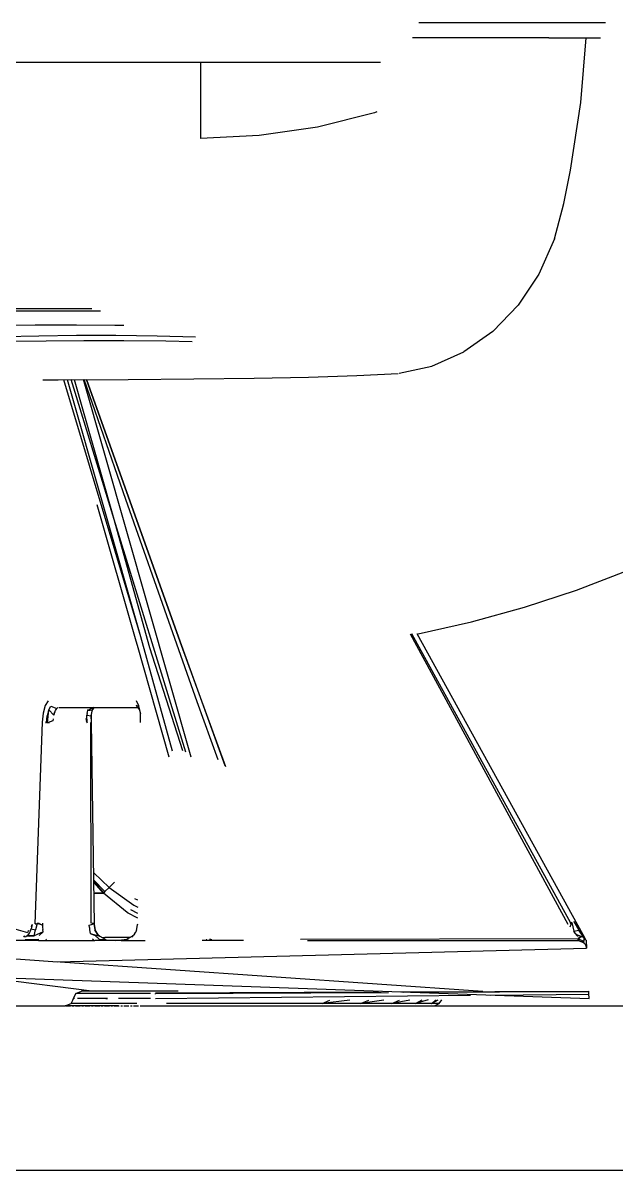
# Model space of a CAD drawing. Header units: millimetres. Extents: x -57554 to 16546, y 2142 to 98430.
# Drawn here: x -25340 to -24978, y 74192 to 74892 of the extents above; entities that cross this region are included whole.
import ezdxf

# ---------------------------------------------------------------- set-up
doc = ezdxf.new("R2010")
doc.units = ezdxf.units.MM
doc.linetypes.add('DXK_LINE_DOT3', pattern=[5.9187, 2.979, -0.9799, 0.9799, -0.9799])

msp = doc.modelspace()

# ---------------------------------------------------------------- linework, layer by layer
at = {"color": 2, "linetype": 'Continuous'}
for p, q in [((-25095.56, 74891.7), (-25098.39, 74891.7)), ((-25069.13, 74891.69), (-25095.56, 74891.7)), ((-25029.7, 74891.69), (-25069.13, 74891.69)), ((-25016.69, 74891.7), (-25029.7, 74891.69)), ((-25003.93, 74891.7), (-25016.69, 74891.7)), ((-24991.69, 74891.68), (-25003.93, 74891.7)), ((-24984.61, 74891.68), (-24991.69, 74891.68)), ((-25097.59, 74882.61), (-25102.21, 74882.61)), ((-25071.27, 74882.61), (-25097.59, 74882.61)), ((-25045.03, 74882.62), (-25071.27, 74882.61)), ((-25032, 74882.62), (-25045.03, 74882.62)), ((-25019.04, 74882.62), (-25032, 74882.62)), ((-25019.04, 74882.62), (-25006.34, 74882.63)), ((-25006.34, 74882.63), (-24994.17, 74882.62)), ((-24999.57, 74843.24), (-24996.25, 74882.62)), ((-24994.17, 74882.62), (-24987.55, 74882.62)), ((-25121.75, 74867.5), (-25461.56, 74867.5)), ((-25231.37, 74867.5), (-25231.37, 74821.24)), ((-25005.86, 74802.03), (-24999.57, 74843.24)), ((-25125.42, 74836.96), (-25160.16, 74828.26)), ((-25123.87, 74837.51), (-25125.42, 74836.96)), ((-25160.16, 74828.26), (-25195.59, 74823)), ((-25195.59, 74823), (-25231.37, 74821.24)), ((-25009.94, 74781.68), (-25005.86, 74802.03)), ((-25015.72, 74760.11), (-25009.94, 74781.68)), ((-25015.72, 74760.11), (-25025.1, 74738.66)), ((-25025.1, 74738.66), (-25037.73, 74719.72)), ((-25297.61, 74717.5), (-26016.09, 74717.5)), ((-25037.73, 74719.72), (-25053.14, 74703.7)), ((-25292.22, 74716.03), (-26019.62, 74716.03)), ((-25332.17, 74707.39), (-25358.82, 74707.35)), ((-25307.02, 74707.4), (-25332.17, 74707.39)), ((-25283.54, 74707.38), (-25307.02, 74707.4)), ((-25278, 74707.37), (-25283.54, 74707.38)), ((-25053.14, 74703.7), (-25070.87, 74691.16)), ((-25329.81, 74700.86), (-25351.71, 74700.45)), ((-25347.78, 74697.65), (-25325.5, 74698.01)), ((-25307.04, 74701.1), (-25329.81, 74700.86)), ((-25325.5, 74698.01), (-25302.39, 74698.21)), ((-25283.05, 74701.1), (-25307.04, 74701.1)), ((-25302.39, 74698.21), (-25278.11, 74698.2)), ((-25257.7, 74700.81), (-25283.05, 74701.1)), ((-25278.11, 74698.2), (-25252.55, 74697.94)), ((-25234.36, 74700.22), (-25257.7, 74700.81)), ((-25252.55, 74697.94), (-25236.37, 74697.6)), ((-25090.32, 74682.52), (-25070.87, 74691.16)), ((-25110.36, 74678.2), (-25090.32, 74682.52)), ((-25318.22, 74674.23), (-25275.44, 74674.45)), ((-25237, 74444.18), (-25302.66, 74674.31)), ((-25276.85, 74601.24), (-25302.37, 74674.31)), ((-25300.92, 74674.32), (-25243.74, 74514.56)), ((-25243.74, 74514.56), (-25300.8, 74674.32)), ((-25275.44, 74674.45), (-25235.48, 74674.75)), ((-25235.48, 74674.75), (-25198.7, 74675.19)), ((-25198.7, 74675.19), (-25165.46, 74675.85)), ((-25165.46, 74675.85), (-25136.06, 74676.8)), ((-25136.06, 74676.8), (-25110.97, 74678.09)), ((-25327.42, 74674.19), (-25318.22, 74674.23)), ((-25267.66, 74517.61), (-25314.58, 74674.25)), ((-25267.66, 74517.61), (-25312.53, 74674.26)), ((-25285.59, 74594.27), (-25310.18, 74674.27)), ((-25308.3, 74674.28), (-25285.59, 74594.27)), ((-25270.64, 74514.96), (-25294.3, 74597.91)), ((-25248.24, 74519.97), (-25276.85, 74601.24)), ((-25240.38, 74447.16), (-25285.59, 74594.27)), ((-25285.59, 74594.27), (-25262.47, 74510.94)), ((-25002.28, 74545.99), (-24971.14, 74558.01)), ((-25033.98, 74535.52), (-25002.28, 74545.99)), ((-25066.14, 74526.62), (-25033.98, 74535.52)), ((-25098.71, 74519.31), (-25066.14, 74526.62)), ((-25269.86, 74512.23), (-25270.64, 74514.96)), ((-25248.43, 74447.87), (-25267.66, 74517.61)), ((-25246.8, 74515.9), (-25248.24, 74519.97)), ((-25233.32, 74477.91), (-25248.24, 74519.97)), ((-25215.88, 74438.37), (-25243.74, 74514.56)), ((-25243.74, 74514.56), (-25216.45, 74439.14)), ((-25007.3, 74342.15), (-25103.43, 74519.18)), ((-25005.64, 74343.05), (-25102.48, 74519.34)), ((-25099.48, 74519.64), (-24998.34, 74336.07)), ((-25099.24, 74519.22), (-25098.71, 74519.31)), ((-25250.4, 74444.12), (-25269.86, 74512.23)), ((-25262.47, 74510.94), (-25242.31, 74448.2)), ((-25324.26, 74478.6), (-25325.98, 74475.57)), ((-25268.94, 74475.55), (-25270.47, 74478.6)), ((-25325.98, 74475.57), (-25327.27, 74470.96)), ((-25325.33, 74465.22), (-25323.83, 74472.92)), ((-25323.83, 74472.92), (-25324.86, 74469.43)), ((-25324.72, 74465.18), (-25323.83, 74472.92)), ((-25323.83, 74472.92), (-25322.49, 74475.22)), ((-25320.76, 74469.8), (-25323.83, 74472.92)), ((-25322.49, 74475.22), (-25318.93, 74473.79)), ((-25320.46, 74470.83), (-25320.12, 74471.75)), ((-25320.12, 74471.75), (-25320.46, 74470.83)), ((-25320.12, 74471.76), (-25319.74, 74472.57)), ((-25319.74, 74472.57), (-25319.35, 74473.25)), ((-25319.35, 74473.25), (-25318.93, 74473.79)), ((-25318.25, 74474.54), (-25318.93, 74473.79)), ((-25318.93, 74473.79), (-25318.5, 74474.18)), ((-25318.5, 74474.18), (-25318.25, 74474.54)), ((-25317.63, 74474.5), (-25269.71, 74474.5)), ((-25300.51, 74470.83), (-25300.27, 74471.75)), ((-25300.51, 74470.83), (-25300.27, 74471.75)), ((-25300.27, 74471.76), (-25299.97, 74472.57)), ((-25296.8, 74474.5), (-25299.97, 74472.57)), ((-25299.97, 74472.57), (-25299.64, 74473.25)), ((-25299.97, 74472.57), (-25297.23, 74472.92)), ((-25298.48, 74474.42), (-25297.8, 74474.5)), ((-25297.95, 74469.43), (-25297.23, 74472.92)), ((-25297.23, 74472.92), (-25296.13, 74474.5)), ((-25297.23, 74472.92), (-25295.98, 74474.5)), ((-25269.61, 74475.22), (-25270.56, 74475.58)), ((-25270.56, 74475.58), (-25268.47, 74472.92)), ((-25267.97, 74470.95), (-25268.94, 74475.55)), ((-25268.47, 74472.92), (-25267.97, 74470.51)), ((-25220.7, 74442.5), (-25233.32, 74477.91)), ((-25332.13, 74342.54), (-25327.65, 74465.42)), ((-25327.27, 74470.96), (-25327.91, 74465.46)), ((-25325.9, 74465.26), (-25325.4, 74465.23)), ((-25325.33, 74465.22), (-25325.9, 74465.26)), ((-25325.4, 74465.23), (-25325.33, 74465.22)), ((-25325.33, 74465.22), (-25324.86, 74469.43)), ((-25324.72, 74465.18), (-25325.33, 74465.22)), ((-25321.4, 74466.28), (-25324.72, 74465.18)), ((-25324.09, 74465.14), (-25324.72, 74465.18)), ((-25323.44, 74465.11), (-25324.09, 74465.14)), ((-25321.23, 74467.51), (-25321.4, 74466.28)), ((-25320.46, 74470.83), (-25320.76, 74469.8)), ((-25301.01, 74466.29), (-25300.4, 74465.05)), ((-25300.71, 74469.81), (-25300.96, 74467.52)), ((-25300.87, 74468.7), (-25300.96, 74467.52)), ((-25300.4, 74465.05), (-25300.96, 74467.52)), ((-25300.71, 74469.81), (-25300.87, 74468.7)), ((-25300.51, 74470.83), (-25300.71, 74469.81)), ((-25300.4, 74465.05), (-25300.71, 74469.81)), ((-25300.71, 74469.81), (-25297.95, 74469.43)), ((-25298.17, 74465.22), (-25297.94, 74465.26)), ((-25298.02, 74342.91), (-25298.17, 74465.22)), ((-25298.14, 74465.23), (-25297.94, 74465.26)), ((-25297.71, 74465.35), (-25297.95, 74469.43)), ((-25297.72, 74465.6), (-25297.72, 74470.51)), ((-25295.88, 74342.38), (-25297.71, 74465.35)), ((-25267.97, 74465.38), (-25267.97, 74470.95)), ((-25287.05, 74364.71), (-25296.35, 74373.73)), ((-25296.28, 74369.12), (-25289.58, 74362.26)), ((-25289.58, 74362.26), (-25296.28, 74369.02)), ((-25296.26, 74367.98), (-25290.37, 74361.53)), ((-25290.56, 74361.33), (-25296.26, 74367.69)), ((-25283.73, 74368.04), (-25287.05, 74364.71)), ((-25296.16, 74361.27), (-25295.56, 74361.27)), ((-25296.16, 74361.26), (-25295.53, 74361.26)), ((-25295.56, 74361.27), (-25290.56, 74361.33)), ((-25290.72, 74361.26), (-25295.53, 74361.26)), ((-25290.92, 74361.26), (-25290.72, 74361.26)), ((-25290.72, 74361.26), (-25290.56, 74361.33)), ((-25290.47, 74361.24), (-25290.72, 74361.26)), ((-25290.56, 74361.33), (-25290.36, 74361.52)), ((-25290.2, 74361.54), (-25290.47, 74361.24)), ((-25276.07, 74349.49), (-25290.47, 74361.24)), ((-25290.37, 74361.53), (-25289.58, 74362.26)), ((-25289.58, 74362.26), (-25290.2, 74361.54)), ((-25289.58, 74362.26), (-25287.05, 74364.71)), ((-25287.05, 74364.71), (-25272.1, 74354.05)), ((-25272.1, 74354.05), (-25269.65, 74352.75)), ((-25269.6, 74356.92), (-25271.4, 74357.89)), ((-25275.46, 74349.17), (-25276.07, 74349.49)), ((-25276.07, 74349.49), (-25269.75, 74346.14)), ((-25273.94, 74351.33), (-25269.71, 74349.11)), ((-25345.24, 74339.82), (-25336.72, 74337.3)), ((-25334.98, 74338.43), (-25334.56, 74339.63)), ((-25333.9, 74342.22), (-25334.56, 74339.63)), ((-25334.56, 74339.63), (-25331.85, 74338.83)), ((-25334.29, 74340.88), (-25333.9, 74342.22)), ((-25332.83, 74335.33), (-25331.85, 74338.83)), ((-25331.55, 74342.62), (-25332.13, 74342.54)), ((-25332.13, 74342.54), (-25331.55, 74342.62)), ((-25330.93, 74342.7), (-25331.85, 74338.83)), ((-25330.29, 74342.78), (-25330.93, 74342.7)), ((-25327.69, 74341.67), (-25330.93, 74342.7)), ((-25329.63, 74342.85), (-25330.29, 74342.78)), ((-25329.63, 74342.85), (-25327.69, 74341.67)), ((-25327.7, 74343.02), (-25327.69, 74341.67)), ((-25327.69, 74341.67), (-25327.62, 74340.33)), ((-25327.62, 74340.33), (-25327.49, 74339.04)), ((-25327.3, 74337.8), (-25327.49, 74339.04)), ((-25299.17, 74341.67), (-25296.35, 74342.62)), ((-25299.1, 74340.33), (-25299.17, 74341.67)), ((-25299.1, 74340.33), (-25298.97, 74339.04)), ((-25298.97, 74339.04), (-25298.78, 74337.8)), ((-25297.05, 74342.78), (-25297.51, 74342.85)), ((-25296.67, 74342.7), (-25297.05, 74342.78)), ((-25296.35, 74342.62), (-25296.67, 74342.7)), ((-25296.35, 74342.62), (-25296.11, 74342.54)), ((-25296.11, 74342.54), (-25296.35, 74342.62)), ((-25296.35, 74342.62), (-25295.71, 74338.83)), ((-25295.36, 74338.43), (-25295.95, 74342.46)), ((-25295.95, 74342.46), (-25295.88, 74342.38)), ((-25295.91, 74342.14), (-25295.88, 74342.38)), ((-25294.12, 74336.25), (-25295.71, 74338.83)), ((-25295.71, 74338.83), (-25293.6, 74335.33)), ((-25295.35, 74338.4), (-25295.71, 74338.83)), ((-25270.34, 74338.4), (-25269.79, 74342.13)), ((-25269.52, 74342.15), (-25269.81, 74342.38)), ((-25269.81, 74342.38), (-25269.8, 74342.3)), ((-25269.8, 74342.3), (-25269.7, 74342.22)), ((-25269.7, 74342.22), (-25269.52, 74342.15)), ((-25005.64, 74343.05), (-25006.18, 74342.76)), ((-25006.12, 74340.72), (-25005.13, 74343.32)), ((-25005.13, 74343.32), (-25005.64, 74343.05)), ((-25005.13, 74343.32), (-25003.92, 74338.06)), ((-25003.92, 74338.06), (-25000.76, 74338.79)), ((-25000.47, 74339.94), (-25003.85, 74343.98)), ((-25003.85, 74343.98), (-25000.76, 74338.79)), ((-24997.76, 74334.19), (-25000.76, 74338.79)), ((-25000.76, 74338.79), (-24997.77, 74334.2)), ((-25992.01, 74332.5), (-24994.51, 74297)), ((-25330.05, 74332.5), (-25566.04, 74332.5)), ((-25505.55, 74332.5), (-25318.57, 74319.51)), ((-25339.13, 74334.48), (-25338.21, 74335.31)), ((-25339.13, 74334.48), (-25338.59, 74334.97)), ((-25338.59, 74334.97), (-25338.21, 74335.31)), ((-25338.17, 74333.02), (-25334.34, 74333.1)), ((-25337.03, 74335.31), (-25337.95, 74334.48)), ((-25336.22, 74336.25), (-25337.03, 74335.31)), ((-25332.83, 74335.33), (-25337.03, 74335.31)), ((-25337.03, 74335.31), (-25335.51, 74335.16)), ((-25336.16, 74338.43), (-25336.72, 74337.3)), ((-25335.53, 74337.3), (-25336.22, 74336.25)), ((-25336.19, 74338.36), (-25336.16, 74338.43)), ((-25334.98, 74338.43), (-25335.53, 74337.3)), ((-25335.51, 74335.16), (-25332.83, 74335.33)), ((-25334.34, 74333.1), (-25329.93, 74333.18)), ((-25327.3, 74337.8), (-25332.83, 74335.33)), ((-25330.05, 74332.5), (-25324.28, 74332.5)), ((-25329.77, 74335.49), (-25327.3, 74337.8)), ((-25325.63, 74333.31), (-25325.58, 74333.25)), ((-25325.2, 74332.86), (-25325.63, 74333.31)), ((-25325.58, 74333.25), (-25325.2, 74332.86)), ((-25324.28, 74332.5), (-25295.76, 74332.5)), ((-25298.78, 74337.8), (-25298.54, 74336.66)), ((-25298.54, 74336.66), (-25295.57, 74335.49)), ((-25298.54, 74336.66), (-25293.6, 74335.33)), ((-25296.68, 74332.86), (-25297.11, 74333.31)), ((-25297.11, 74333.31), (-25297.06, 74333.25)), ((-25297.06, 74333.25), (-25296.68, 74332.86)), ((-25278.41, 74332.5), (-25295.76, 74332.5)), ((-25295.57, 74335.49), (-25293.2, 74333.18)), ((-25294.96, 74337.62), (-25295.37, 74338.43)), ((-25294.96, 74337.62), (-25295.35, 74338.4)), ((-25294.12, 74336.25), (-25294.6, 74336.99)), ((-25294.12, 74336.25), (-25292.68, 74335.16)), ((-25293.6, 74335.33), (-25294.12, 74336.25)), ((-25293.2, 74333.18), (-25290.38, 74333.1)), ((-25292.68, 74335.16), (-25289.07, 74333.02)), ((-25291.13, 74334.24), (-25289.72, 74334.42)), ((-25290.38, 74333.1), (-25289.07, 74333.02)), ((-25289.72, 74334.42), (-25274.26, 74334.42)), ((-25283.26, 74332.5), (-25276.12, 74333.32)), ((-25279.8, 74332.5), (-25278.91, 74332.5)), ((-25279.8, 74332.5), (-25278.91, 74332.5)), ((-25278.91, 74332.5), (-25265.03, 74332.5)), ((-25276.63, 74333.02), (-25273.02, 74335.16)), ((-25275.39, 74333.23), (-25276.53, 74332.82)), ((-25272.38, 74335.31), (-25273.3, 74334.48)), ((-25273.02, 74335.16), (-25271.57, 74336.25)), ((-25271.57, 74336.25), (-25270.73, 74337.62)), ((-25271.57, 74336.25), (-25270.89, 74337.3)), ((-25270.33, 74338.43), (-25270.89, 74337.3)), ((-25205.13, 74332.5), (-25230.36, 74332.5)), ((-25227.99, 74333.03), (-25227.52, 74333.02)), ((-25224.51, 74332.82), (-25225.65, 74333.23)), ((-25170.46, 74333.31), (-25001.2, 74333.59)), ((-25166.06, 74332.5), (-25001.11, 74332.5)), ((-25002.94, 74336.88), (-25003.92, 74338.06)), ((-25001.66, 74335.32), (-25002.94, 74336.88)), ((-24999.38, 74334.84), (-25002.07, 74335.82)), ((-25001.3, 74334.89), (-25001.66, 74335.32)), ((-25001.3, 74334.89), (-25001.66, 74335.32)), ((-24999.38, 74334.84), (-25001.2, 74333.59)), ((-25001.11, 74332.5), (-25001.2, 74333.59)), ((-25001.18, 74333.37), (-24999.38, 74334.84)), ((-25001.18, 74333.37), (-24997.71, 74332.07)), ((-25001.12, 74332.57), (-25000.48, 74332.46)), ((-25000.48, 74332.46), (-25001.11, 74332.5)), ((-25000.93, 74332.49), (-24997.64, 74331.1)), ((-24997.76, 74334.19), (-24999.38, 74334.84)), ((-24998.69, 74331.87), (-24999.26, 74332.14)), ((-24998.16, 74331.53), (-24998.69, 74331.87)), ((-24998.34, 74336.07), (-24996.68, 74333.06)), ((-24996.68, 74333.06), (-24997.76, 74334.19)), ((-24996.68, 74333.06), (-24997.76, 74334.19)), ((-24997.76, 74334.19), (-24997.71, 74332.07)), ((-24997.65, 74331.11), (-24997.71, 74332.07)), ((-24996.68, 74333.06), (-24996.49, 74332.72)), ((-24996.49, 74332.72), (-24996.4, 74332.55)), ((-24996.4, 74332.55), (-24996.37, 74332.5)), ((-24996.37, 74332.5), (-24996.12, 74327.76)), ((-25318.57, 74319.51), (-24996.12, 74327.76)), ((-24997.67, 74331.13), (-24998.16, 74331.53)), ((-24997.24, 74330.66), (-24997.67, 74331.13)), ((-24997.24, 74330.66), (-24997.64, 74331.1)), ((-24996.87, 74330.15), (-24997.24, 74330.66)), ((-24996.22, 74328.48), (-24996.96, 74330.27)), ((-24996.22, 74328.5), (-24996.87, 74330.15)), ((-24996.15, 74328.32), (-24996.35, 74329)), ((-24996.19, 74328.39), (-24996.35, 74329)), ((-24996.24, 74329.94), (-24996.19, 74329.12)), ((-24996.19, 74329.12), (-24996.15, 74328.32)), ((-24996.12, 74327.76), (-24996.19, 74328.39)), ((-25316.87, 74319.39), (-25059.29, 74301.5)), ((-25297.52, 74301.5), (-25360.56, 74309.64)), ((-25309.25, 74296.07), (-25308.84, 74297)), ((-25308.84, 74297), (-25307.31, 74300.03)), ((-25308.3, 74297), (-25308.84, 74297)), ((-25308.31, 74297), (-25308.84, 74297)), ((-25308.16, 74297), (-25308.31, 74297)), ((-25308.16, 74297), (-25308.3, 74297)), ((-25307.31, 74300.03), (-25303.84, 74301.5)), ((-25261.86, 74300.03), (-25307.31, 74300.03)), ((-25288.09, 74297), (-25306.28, 74297)), ((-25244.94, 74301.5), (-25303.84, 74301.5)), ((-25289.09, 74297), (-25288.09, 74297)), ((-25261.94, 74297), (-25281.43, 74297)), ((-25258.87, 74300.59), (-25122.79, 74301.04)), ((-25258.87, 74300.59), (-25121.31, 74300.99)), ((-25258.87, 74300.21), (-25116.79, 74300.82)), ((-25258.87, 74300.03), (-25258.87, 74300.21)), ((-25258.87, 74299.77), (-25258.87, 74300.21)), ((-25258.87, 74299.77), (-25258.87, 74300.03)), ((-25258.87, 74297), (-25066.81, 74299.01)), ((-25109.27, 74301.08), (-24994.74, 74301.46)), ((-25107.62, 74301.02), (-24994.74, 74301.35)), ((-25103.53, 74300.88), (-24994.74, 74301.35)), ((-25054.67, 74299.14), (-24994.65, 74299.77)), ((-24994.74, 74301.35), (-24994.74, 74301.46)), ((-24994.73, 74301.16), (-24994.74, 74301.35)), ((-24994.71, 74300.91), (-24994.73, 74301.16)), ((-24994.7, 74300.59), (-24994.71, 74300.91)), ((-24994.68, 74300.21), (-24994.7, 74300.59)), ((-24994.65, 74299.77), (-24994.68, 74300.21)), ((-24994.63, 74299.28), (-24994.65, 74299.77)), ((-24994.6, 74298.75), (-24994.63, 74299.28)), ((-24994.57, 74298.19), (-24994.6, 74298.75)), ((-24994.55, 74297.87), (-24994.57, 74298.19)), ((-24994.54, 74297.6), (-24994.57, 74298.19)), ((-24994.53, 74297.48), (-24994.54, 74297.6)), ((-24994.51, 74297), (-24994.54, 74297.6)), ((-25546.37, 74292.5), (-25313.81, 74292.5)), ((-25313.82, 74292.5), (-25310.17, 74293.96)), ((-25281.32, 74292.5), (-25313.82, 74292.5)), ((-25310.17, 74293.96), (-25309.28, 74295.99)), ((-25270.14, 74293.96), (-25310.17, 74293.96)), ((-25267.42, 74292.5), (-24994.29, 74292.5)), ((-25085.84, 74293.96), (-25252.17, 74293.96)), ((-25140.41, 74296.07), (-25157.32, 74293.96)), ((-25157.32, 74293.96), (-25152.55, 74296.04)), ((-25119.69, 74296.12), (-25133.79, 74293.96)), ((-25133.79, 74293.96), (-25128.85, 74296.1)), ((-25103.74, 74296.15), (-25114.72, 74293.96)), ((-25114.72, 74293.96), (-25110, 74296.14)), ((-25092.67, 74296.18), (-25100.28, 74293.96)), ((-25100.28, 74293.96), (-25096.22, 74296.17)), ((-25090.62, 74293.96), (-25086.55, 74296.19)), ((-25090.62, 74293.96), (-25087.65, 74296.19)), ((-25088.82, 74292.5), (-25085.84, 74293.96)), ((-25085.84, 74293.96), (-25084.37, 74296.19)), ((-24994.26, 74292.5), (-24896.37, 74292.5)), ((-25546.37, 74192.5), (-24896.37, 74192.5))]:
    msp.add_line(p, q, dxfattribs=at)
at = {"color": 1, "linetype": 'DXK_LINE_DOT3'}
msp.add_line((-32096.37, 74292.5), (-10096.37, 74292.5), dxfattribs=at)

doc.saveas('drawing.dxf')
